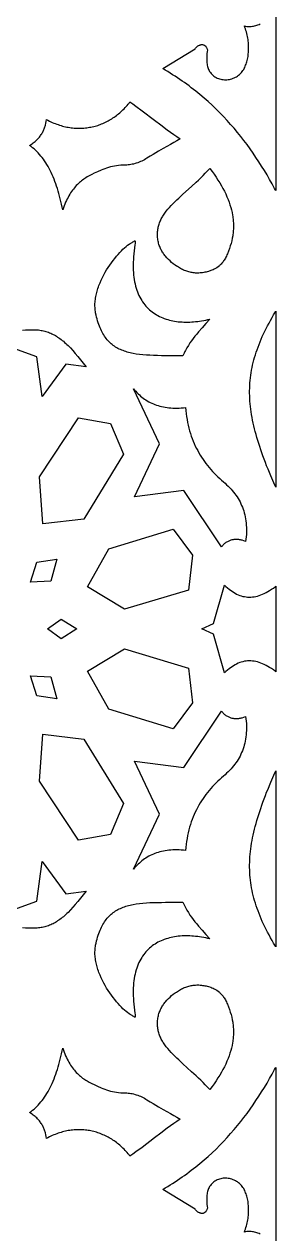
# Model space of a CAD drawing. Extents: x -575 to 575, y -425 to 425.
# Drawn here: x -468 to -435, y -79.3 to 79.3 of the extents above; entities that cross this region are included whole.
import ezdxf

# ---------------------------------------------------------------- set-up
doc = ezdxf.new("R2010")
doc.units = 0
doc.layers.add('LAYER_1', color=18, linetype='CONTINUOUS')

msp = doc.modelspace()

# ---------------------------------------------------------------- linework, layer by layer
at = {"layer": 'LAYER_1'}
for points in [[(-435, 80.87), (-435, 57.49), (-435.15, 57.76), (-435.48, 58.36), (-435.81, 58.95), (-436.15, 59.53), (-436.5, 60.11), (-436.86, 60.69), (-437.22, 61.26), (-437.6, 61.83), (-437.98, 62.39), (-438.37, 62.94), (-438.77, 63.5), (-439.18, 64.04), (-439.6, 64.58), (-440.03, 65.11), (-440.47, 65.64), (-440.92, 66.16), (-441.38, 66.67), (-441.85, 67.18), (-442.34, 67.68), (-442.83, 68.17), (-443.34, 68.66), (-443.86, 69.14), (-444.4, 69.61), (-444.94, 70.07), (-445.5, 70.53), (-445.79, 70.75), (-446.08, 70.97), (-446.37, 71.19), (-446.67, 71.41), (-446.96, 71.63), (-447.27, 71.84), (-447.57, 72.05), (-447.88, 72.26), (-448.2, 72.47), (-448.52, 72.67), (-448.84, 72.88), (-449.16, 73.08), (-449.49, 73.28), (-449.82, 73.47), (-445.59, 76.06), (-445.54, 76.13), (-445.49, 76.19), (-445.43, 76.25), (-445.38, 76.3), (-445.32, 76.35), (-445.26, 76.4), (-445.2, 76.44), (-445.14, 76.48), (-445.08, 76.51), (-445.02, 76.54), (-444.96, 76.56), (-444.9, 76.58), (-444.84, 76.6), (-444.78, 76.61), (-444.72, 76.61), (-444.66, 76.62), (-444.6, 76.61), (-444.54, 76.6), (-444.49, 76.59), (-444.43, 76.57), (-444.38, 76.55), (-444.33, 76.52), (-444.28, 76.48), (-444.24, 76.44), (-444.19, 76.4), (-444.15, 76.35), (-444.11, 76.29), (-444.08, 76.23), (-444.04, 76.16), (-444.02, 76.09), (-443.99, 76.01), (-443.97, 75.93), (-444, 75.68), (-444.02, 75.45), (-444.04, 75.22), (-444.05, 75), (-444.05, 74.8), (-444.05, 74.6), (-444.04, 74.41), (-444.03, 74.24), (-444.01, 74.07), (-443.98, 73.9), (-443.94, 73.75), (-443.9, 73.61), (-443.86, 73.47), (-443.8, 73.34), (-443.75, 73.22), (-443.68, 73.11), (-443.58, 72.96), (-443.47, 72.82), (-443.35, 72.69), (-443.23, 72.58), (-443.1, 72.47), (-442.97, 72.38), (-442.82, 72.3), (-442.68, 72.23), (-442.53, 72.16), (-442.37, 72.11), (-442.22, 72.07), (-442.06, 72.04), (-441.9, 72.02), (-441.73, 72.01), (-441.57, 72.01), (-441.4, 72.01), (-441.24, 72.03), (-441.08, 72.06), (-440.92, 72.1), (-440.76, 72.14), (-440.6, 72.2), (-440.44, 72.26), (-440.29, 72.33), (-440.15, 72.41), (-440.01, 72.5), (-439.87, 72.6), (-439.74, 72.71), (-439.62, 72.82), (-439.5, 72.95), (-439.4, 73.08), (-439.3, 73.22), (-439.21, 73.36), (-439.14, 73.49), (-439.07, 73.63), (-439, 73.77), (-438.95, 73.91), (-438.89, 74.06), (-438.84, 74.22), (-438.79, 74.37), (-438.75, 74.53), (-438.71, 74.7), (-438.67, 74.87), (-438.64, 75.04), (-438.62, 75.21), (-438.6, 75.39), (-438.58, 75.57), (-438.57, 75.75), (-438.56, 75.93), (-438.56, 76.12), (-438.56, 76.31), (-438.56, 76.5), (-438.58, 76.69), (-438.59, 76.89), (-438.61, 77.08), (-438.64, 77.28), (-438.67, 77.47), (-438.71, 77.67), (-438.75, 77.87), (-438.8, 78.07), (-438.85, 78.27), (-438.91, 78.47), (-438.97, 78.67), (-439.04, 78.87), (-439.12, 79.06), (-438.96, 79.03), (-438.81, 79.01), (-438.66, 79), (-438.51, 78.99), (-438.36, 78.99), (-438.21, 79), (-438.06, 79.02), (-437.92, 79.04), (-437.77, 79.07), (-437.62, 79.11), (-437.48, 79.16), (-437.34, 79.21), (-437.2, 79.26), (-437.06, 79.32)], [(-468.2, 39.16), (-467.79, 39.2), (-467.39, 39.23), (-467.01, 39.24), (-466.82, 39.24), (-466.64, 39.24), (-466.46, 39.23), (-466.29, 39.22), (-466.11, 39.2), (-465.94, 39.18), (-465.77, 39.15), (-465.61, 39.12), (-465.44, 39.09), (-465.28, 39.05), (-465.12, 39), (-464.96, 38.95), (-464.81, 38.9), (-464.65, 38.84), (-464.5, 38.78), (-464.35, 38.71), (-464.19, 38.63), (-464.04, 38.55), (-463.89, 38.47), (-463.74, 38.38), (-463.59, 38.28), (-463.44, 38.18), (-463.29, 38.07), (-463.14, 37.96), (-462.99, 37.84), (-462.84, 37.72), (-462.69, 37.58), (-462.54, 37.45), (-462.39, 37.3), (-462.23, 37.15), (-461.92, 36.84), (-461.6, 36.49), (-461.28, 36.12), (-460.94, 35.72), (-460.6, 35.3), (-460.24, 34.84), (-459.87, 34.36), (-462.5, 34.71), (-465.64, 30.48), (-466.3, 35.69), (-474.19, 38.53)], [(-474.19, -38.53), (-466.3, -35.7), (-465.64, -30.48), (-462.5, -34.71), (-459.87, -34.36), (-460.24, -34.84), (-460.6, -35.3), (-460.94, -35.72), (-461.28, -36.12), (-461.6, -36.49), (-461.92, -36.84), (-462.23, -37.16), (-462.39, -37.31), (-462.54, -37.45), (-462.69, -37.59), (-462.84, -37.72), (-462.99, -37.84), (-463.14, -37.96), (-463.29, -38.07), (-463.44, -38.18), (-463.59, -38.28), (-463.74, -38.38), (-463.89, -38.47), (-464.04, -38.56), (-464.19, -38.64), (-464.35, -38.71), (-464.5, -38.78), (-464.65, -38.84), (-464.81, -38.9), (-464.96, -38.96), (-465.12, -39.01), (-465.28, -39.05), (-465.44, -39.09), (-465.61, -39.12), (-465.77, -39.15), (-465.94, -39.18), (-466.11, -39.2), (-466.29, -39.22), (-466.46, -39.23), (-466.64, -39.24), (-466.82, -39.24), (-467.01, -39.24), (-467.39, -39.23), (-467.79, -39.21), (-468.2, -39.16)], [(-437.06, -79.33), (-437.2, -79.26), (-437.34, -79.21), (-437.48, -79.16), (-437.62, -79.11), (-437.77, -79.08), (-437.92, -79.05), (-438.06, -79.02), (-438.21, -79), (-438.36, -78.99), (-438.51, -78.99), (-438.66, -79), (-438.81, -79.01), (-438.96, -79.03), (-439.12, -79.07), (-439.04, -78.87), (-438.97, -78.67), (-438.91, -78.47), (-438.85, -78.27), (-438.8, -78.07), (-438.75, -77.87), (-438.71, -77.67), (-438.67, -77.48), (-438.64, -77.28), (-438.61, -77.08), (-438.59, -76.89), (-438.58, -76.69), (-438.56, -76.5), (-438.56, -76.31), (-438.56, -76.12), (-438.56, -75.94), (-438.57, -75.75), (-438.58, -75.57), (-438.6, -75.39), (-438.62, -75.21), (-438.64, -75.04), (-438.67, -74.87), (-438.71, -74.7), (-438.75, -74.54), (-438.79, -74.38), (-438.84, -74.22), (-438.89, -74.07), (-438.95, -73.92), (-439, -73.77), (-439.07, -73.63), (-439.14, -73.5), (-439.21, -73.37), (-439.3, -73.22), (-439.4, -73.08), (-439.5, -72.95), (-439.62, -72.82), (-439.74, -72.71), (-439.87, -72.6), (-440.01, -72.5), (-440.15, -72.42), (-440.29, -72.33), (-440.44, -72.26), (-440.6, -72.2), (-440.76, -72.14), (-440.92, -72.1), (-441.08, -72.06), (-441.24, -72.03), (-441.4, -72.02), (-441.57, -72.01), (-441.73, -72.01), (-441.9, -72.02), (-442.06, -72.04), (-442.22, -72.07), (-442.37, -72.11), (-442.53, -72.17), (-442.68, -72.23), (-442.82, -72.3), (-442.97, -72.38), (-443.1, -72.48), (-443.23, -72.58), (-443.35, -72.7), (-443.47, -72.82), (-443.58, -72.96), (-443.68, -73.11), (-443.75, -73.22), (-443.8, -73.34), (-443.86, -73.47), (-443.9, -73.61), (-443.94, -73.75), (-443.98, -73.91), (-444.01, -74.07), (-444.03, -74.24), (-444.04, -74.42), (-444.05, -74.6), (-444.05, -74.8), (-444.05, -75.01), (-444.04, -75.22), (-444.02, -75.45), (-444, -75.68), (-443.97, -75.93), (-443.99, -76.01), (-444.02, -76.09), (-444.04, -76.17), (-444.08, -76.23), (-444.11, -76.29), (-444.15, -76.35), (-444.19, -76.4), (-444.24, -76.45), (-444.28, -76.49), (-444.33, -76.52), (-444.38, -76.55), (-444.43, -76.57), (-444.49, -76.59), (-444.54, -76.61), (-444.6, -76.61), (-444.66, -76.62), (-444.72, -76.62), (-444.78, -76.61), (-444.84, -76.6), (-444.9, -76.58), (-444.96, -76.56), (-445.02, -76.54), (-445.08, -76.51), (-445.14, -76.48), (-445.2, -76.44), (-445.26, -76.4), (-445.32, -76.35), (-445.38, -76.3), (-445.43, -76.25), (-445.49, -76.19), (-445.54, -76.13), (-445.59, -76.06), (-449.82, -73.47), (-449.49, -73.28), (-449.16, -73.08), (-448.84, -72.88), (-448.52, -72.68), (-448.2, -72.47), (-447.88, -72.26), (-447.57, -72.05), (-447.27, -71.84), (-446.96, -71.63), (-446.67, -71.41), (-446.37, -71.19), (-446.08, -70.97), (-445.79, -70.75), (-445.5, -70.53), (-444.94, -70.07), (-444.4, -69.61), (-443.86, -69.14), (-443.34, -68.66), (-442.83, -68.18), (-442.34, -67.68), (-441.85, -67.18), (-441.38, -66.68), (-440.92, -66.16), (-440.47, -65.64), (-440.03, -65.11), (-439.6, -64.58), (-439.18, -64.04), (-438.77, -63.5), (-438.37, -62.95), (-437.98, -62.39), (-437.6, -61.83), (-437.22, -61.26), (-436.86, -60.69), (-436.5, -60.12), (-436.15, -59.53), (-435.81, -58.95), (-435.48, -58.36), (-435.15, -57.77), (-435, -57.49), (-435, -80.87)]]:
    msp.add_lwpolyline(points, dxfattribs=at)
for points in [[(-453.72, 68.83), (-453.33, 68.55), (-452.53, 67.95), (-450.89, 66.71), (-450.05, 66.08), (-449.22, 65.45), (-448.8, 65.15), (-448.38, 64.85), (-447.96, 64.56), (-447.55, 64.28), (-447.75, 64.15), (-447.96, 64.02), (-448.37, 63.77), (-448.8, 63.53), (-449.26, 63.27), (-449.78, 62.98), (-450.38, 62.64), (-451.08, 62.23), (-451.47, 61.99), (-451.89, 61.73), (-452.05, 61.63), (-452.22, 61.53), (-452.39, 61.44), (-452.57, 61.35), (-452.74, 61.27), (-452.92, 61.2), (-453.1, 61.13), (-453.28, 61.07), (-453.45, 61.01), (-453.63, 60.96), (-453.81, 60.92), (-453.99, 60.88), (-454.17, 60.86), (-454.35, 60.84), (-454.53, 60.83), (-454.7, 60.82), (-455.01, 60.82), (-455.32, 60.8), (-455.61, 60.78), (-455.89, 60.74), (-456.16, 60.69), (-456.42, 60.64), (-456.68, 60.57), (-456.93, 60.5), (-457.17, 60.42), (-457.41, 60.34), (-457.65, 60.25), (-457.88, 60.15), (-458.35, 59.95), (-458.82, 59.74), (-459.13, 59.59), (-459.44, 59.43), (-459.74, 59.26), (-459.89, 59.17), (-460.04, 59.07), (-460.18, 58.97), (-460.33, 58.86), (-460.47, 58.76), (-460.61, 58.64), (-460.74, 58.52), (-460.88, 58.4), (-461.01, 58.27), (-461.15, 58.13), (-461.28, 57.99), (-461.4, 57.84), (-461.53, 57.68), (-461.65, 57.52), (-461.77, 57.35), (-461.89, 57.17), (-462.01, 56.99), (-462.12, 56.8), (-462.23, 56.59), (-462.34, 56.38), (-462.44, 56.17), (-462.55, 55.94), (-462.65, 55.7), (-462.74, 55.46), (-462.84, 55.2), (-462.93, 54.94), (-463.01, 55.31), (-463.08, 55.68), (-463.17, 56.04), (-463.25, 56.39), (-463.34, 56.74), (-463.43, 57.08), (-463.53, 57.41), (-463.63, 57.74), (-463.74, 58.06), (-463.84, 58.38), (-463.96, 58.68), (-464.07, 58.98), (-464.19, 59.28), (-464.31, 59.56), (-464.44, 59.84), (-464.57, 60.11), (-464.71, 60.38), (-464.85, 60.64), (-464.99, 60.88), (-465.14, 61.13), (-465.3, 61.36), (-465.45, 61.58), (-465.62, 61.8), (-465.78, 62.01), (-465.95, 62.21), (-466.13, 62.41), (-466.31, 62.59), (-466.49, 62.77), (-466.68, 62.93), (-466.88, 63.09), (-467.08, 63.24), (-467.28, 63.39), (-467.15, 63.47), (-467.02, 63.56), (-466.89, 63.64), (-466.78, 63.73), (-466.66, 63.82), (-466.55, 63.92), (-466.44, 64.01), (-466.34, 64.11), (-466.25, 64.2), (-466.15, 64.3), (-466.06, 64.4), (-465.98, 64.5), (-465.9, 64.6), (-465.82, 64.71), (-465.75, 64.81), (-465.68, 64.92), (-465.62, 65.03), (-465.55, 65.14), (-465.5, 65.25), (-465.44, 65.36), (-465.39, 65.47), (-465.34, 65.59), (-465.3, 65.7), (-465.26, 65.82), (-465.22, 65.94), (-465.19, 66.06), (-465.13, 66.3), (-465.08, 66.54), (-465.05, 66.79), (-464.86, 66.69), (-464.67, 66.59), (-464.48, 66.5), (-464.29, 66.42), (-464.1, 66.33), (-463.91, 66.26), (-463.72, 66.18), (-463.53, 66.12), (-463.34, 66.05), (-463.15, 65.99), (-462.96, 65.94), (-462.77, 65.89), (-462.58, 65.85), (-462.39, 65.81), (-462.2, 65.77), (-462.01, 65.74), (-461.82, 65.71), (-461.63, 65.69), (-461.44, 65.67), (-461.25, 65.66), (-461.07, 65.65), (-460.88, 65.65), (-460.69, 65.65), (-460.51, 65.65), (-460.32, 65.66), (-460.14, 65.67), (-459.95, 65.69), (-459.77, 65.71), (-459.59, 65.74), (-459.41, 65.77), (-459.23, 65.8), (-459.05, 65.84), (-458.87, 65.88), (-458.69, 65.93), (-458.52, 65.98), (-458.34, 66.03), (-458.17, 66.09), (-458, 66.16), (-457.83, 66.22), (-457.66, 66.29), (-457.49, 66.37), (-457.32, 66.45), (-457.16, 66.53), (-456.99, 66.61), (-456.83, 66.7), (-456.67, 66.8), (-456.51, 66.9), (-456.35, 67), (-456.2, 67.1), (-456.05, 67.21), (-455.89, 67.32), (-455.74, 67.44), (-455.6, 67.56), (-455.45, 67.68), (-455.31, 67.81), (-455.17, 67.94), (-455.03, 68.07), (-454.89, 68.21), (-454.75, 68.35), (-454.62, 68.5), (-454.49, 68.65), (-454.36, 68.8), (-454.24, 68.95), (-454.11, 69.11)], [(-443.36, 60), (-443.09, 59.61), (-442.83, 59.23), (-442.58, 58.86), (-442.35, 58.49), (-442.13, 58.12), (-441.93, 57.75), (-441.74, 57.39), (-441.57, 57.03), (-441.41, 56.68), (-441.26, 56.33), (-441.13, 55.97), (-441.01, 55.63), (-440.9, 55.28), (-440.81, 54.94), (-440.73, 54.6), (-440.67, 54.25), (-440.64, 54.08), (-440.62, 53.92), (-440.6, 53.75), (-440.58, 53.58), (-440.57, 53.41), (-440.56, 53.24), (-440.55, 53.07), (-440.55, 52.9), (-440.55, 52.74), (-440.56, 52.57), (-440.56, 52.4), (-440.57, 52.23), (-440.59, 52.07), (-440.6, 51.9), (-440.62, 51.73), (-440.65, 51.56), (-440.71, 51.23), (-440.78, 50.89), (-440.86, 50.56), (-440.96, 50.22), (-441.07, 49.88), (-441.19, 49.54), (-441.33, 49.2), (-441.4, 49.04), (-441.47, 48.89), (-441.54, 48.75), (-441.61, 48.61), (-441.69, 48.49), (-441.76, 48.37), (-441.84, 48.25), (-441.92, 48.14), (-442, 48.04), (-442.08, 47.94), (-442.16, 47.85), (-442.24, 47.77), (-442.32, 47.69), (-442.4, 47.62), (-442.56, 47.48), (-442.73, 47.37), (-442.89, 47.26), (-443.06, 47.18), (-443.22, 47.1), (-443.37, 47.04), (-443.53, 46.98), (-443.82, 46.89), (-443.98, 46.84), (-444.14, 46.8), (-444.29, 46.77), (-444.45, 46.74), (-444.61, 46.71), (-444.76, 46.69), (-444.91, 46.68), (-445.07, 46.67), (-445.22, 46.67), (-445.37, 46.67), (-445.52, 46.67), (-445.66, 46.69), (-445.81, 46.7), (-445.96, 46.72), (-446.1, 46.75), (-446.24, 46.78), (-446.39, 46.81), (-446.53, 46.85), (-446.67, 46.9), (-446.81, 46.95), (-446.95, 47), (-447.09, 47.06), (-447.23, 47.12), (-447.36, 47.19), (-447.5, 47.26), (-447.63, 47.34), (-447.77, 47.42), (-447.9, 47.51), (-448.03, 47.59), (-448.17, 47.69), (-448.43, 47.89), (-448.65, 48.07), (-448.86, 48.26), (-449.07, 48.45), (-449.26, 48.65), (-449.45, 48.86), (-449.54, 48.97), (-449.62, 49.08), (-449.7, 49.19), (-449.78, 49.3), (-449.85, 49.41), (-449.93, 49.53), (-449.99, 49.65), (-450.06, 49.77), (-450.12, 49.9), (-450.17, 50.03), (-450.22, 50.16), (-450.27, 50.29), (-450.32, 50.43), (-450.36, 50.57), (-450.39, 50.71), (-450.42, 50.86), (-450.45, 51.01), (-450.47, 51.16), (-450.49, 51.32), (-450.5, 51.48), (-450.5, 51.64), (-450.51, 51.81), (-450.5, 51.96), (-450.49, 52.11), (-450.48, 52.25), (-450.46, 52.4), (-450.43, 52.54), (-450.41, 52.68), (-450.37, 52.82), (-450.33, 52.96), (-450.29, 53.09), (-450.24, 53.23), (-450.19, 53.36), (-450.13, 53.5), (-450.07, 53.63), (-450.01, 53.76), (-449.94, 53.89), (-449.86, 54.02), (-449.79, 54.14), (-449.71, 54.27), (-449.53, 54.52), (-449.35, 54.77), (-449.15, 55.02), (-448.94, 55.26), (-448.72, 55.51), (-448.48, 55.76), (-448.24, 56), (-447.99, 56.25), (-447.73, 56.49), (-447.19, 56.99), (-446.04, 58.03), (-445.44, 58.58), (-445.14, 58.86), (-444.84, 59.15), (-444.54, 59.45), (-444.24, 59.75), (-443.94, 60.07), (-443.65, 60.39)], [(-453.47, 50.88), (-453.46, 50.87), (-453.45, 50.86), (-453.44, 50.85), (-453.43, 50.8), (-453.43, 50.74), (-453.43, 50.64), (-453.44, 50.52), (-453.46, 50.37), (-453.51, 49.97), (-453.57, 49.57), (-453.61, 49.19), (-453.65, 48.81), (-453.67, 48.44), (-453.69, 48.08), (-453.69, 47.73), (-453.69, 47.39), (-453.68, 47.05), (-453.66, 46.73), (-453.64, 46.41), (-453.6, 46.11), (-453.56, 45.81), (-453.5, 45.52), (-453.44, 45.24), (-453.38, 44.96), (-453.3, 44.7), (-453.22, 44.44), (-453.13, 44.2), (-453.03, 43.96), (-452.93, 43.73), (-452.82, 43.5), (-452.7, 43.29), (-452.58, 43.08), (-452.45, 42.88), (-452.31, 42.69), (-452.17, 42.51), (-452.02, 42.33), (-451.87, 42.16), (-451.71, 42), (-451.54, 41.85), (-451.37, 41.7), (-451.19, 41.56), (-451.01, 41.43), (-450.82, 41.31), (-450.63, 41.19), (-450.44, 41.08), (-450.24, 40.98), (-450.03, 40.88), (-449.82, 40.79), (-449.61, 40.71), (-449.39, 40.64), (-449.17, 40.57), (-448.95, 40.5), (-448.72, 40.45), (-448.49, 40.4), (-448.26, 40.36), (-448.02, 40.32), (-447.78, 40.29), (-447.53, 40.27), (-447.29, 40.25), (-447.04, 40.24), (-446.79, 40.24), (-446.54, 40.24), (-446.28, 40.24), (-446.02, 40.26), (-445.77, 40.28), (-445.51, 40.3), (-445.24, 40.33), (-444.98, 40.37), (-444.72, 40.41), (-444.45, 40.45), (-444.18, 40.51), (-443.92, 40.56), (-443.65, 40.63), (-444.15, 40.06), (-444.64, 39.5), (-445.13, 38.95), (-445.37, 38.67), (-445.6, 38.38), (-445.82, 38.09), (-446.04, 37.8), (-446.25, 37.5), (-446.46, 37.18), (-446.65, 36.86), (-446.75, 36.7), (-446.84, 36.53), (-446.93, 36.36), (-447.02, 36.18), (-447.1, 36), (-447.18, 35.82), (-449.46, 35.83), (-449.99, 35.83), (-450.51, 35.84), (-451.01, 35.86), (-451.49, 35.88), (-451.96, 35.91), (-452.42, 35.94), (-452.86, 35.99), (-453.29, 36.05), (-453.7, 36.12), (-453.9, 36.16), (-454.1, 36.21), (-454.29, 36.25), (-454.48, 36.31), (-454.66, 36.36), (-454.84, 36.42), (-455.02, 36.49), (-455.19, 36.55), (-455.36, 36.63), (-455.53, 36.7), (-455.69, 36.79), (-455.85, 36.88), (-456, 36.97), (-456.15, 37.07), (-456.3, 37.17), (-456.44, 37.28), (-456.58, 37.4), (-456.71, 37.52), (-456.84, 37.65), (-456.97, 37.78), (-457.1, 37.92), (-457.22, 38.07), (-457.33, 38.22), (-457.44, 38.38), (-457.55, 38.55), (-457.66, 38.72), (-457.76, 38.91), (-457.85, 39.1), (-457.95, 39.29), (-458.03, 39.5), (-458.12, 39.71), (-458.2, 39.93), (-458.28, 40.16), (-458.35, 40.4), (-458.42, 40.65), (-458.49, 40.9), (-458.55, 41.16), (-458.61, 41.44), (-458.64, 41.61), (-458.66, 41.78), (-458.68, 41.96), (-458.69, 42.14), (-458.7, 42.31), (-458.7, 42.49), (-458.7, 42.67), (-458.69, 42.85), (-458.67, 43.03), (-458.65, 43.21), (-458.62, 43.39), (-458.59, 43.57), (-458.56, 43.75), (-458.52, 43.94), (-458.47, 44.12), (-458.42, 44.3), (-458.37, 44.48), (-458.31, 44.66), (-458.25, 44.84), (-458.19, 45.02), (-458.12, 45.2), (-458.04, 45.38), (-457.89, 45.73), (-457.73, 46.08), (-457.55, 46.42), (-457.36, 46.76), (-457.17, 47.09), (-456.97, 47.41), (-456.76, 47.72), (-456.55, 48.02), (-456.33, 48.31), (-456.11, 48.59), (-455.89, 48.86), (-455.68, 49.11), (-455.46, 49.35), (-455.24, 49.58), (-455.03, 49.78), (-454.82, 49.97), (-454.62, 50.15), (-454.43, 50.3), (-454.24, 50.44), (-454.07, 50.55), (-453.9, 50.64), (-453.82, 50.69), (-453.74, 50.74), (-453.62, 50.82), (-453.57, 50.85), (-453.52, 50.87), (-453.49, 50.88)], [(-435, 18.6), (-435.25, 19.16), (-435.65, 20.08), (-435.84, 20.53), (-436.02, 20.97), (-436.2, 21.41), (-436.36, 21.84), (-436.53, 22.27), (-436.68, 22.69), (-436.83, 23.1), (-436.98, 23.51), (-437.11, 23.92), (-437.24, 24.32), (-437.37, 24.72), (-437.48, 25.11), (-437.59, 25.49), (-437.7, 25.88), (-437.79, 26.26), (-437.88, 26.63), (-437.97, 27), (-438.04, 27.37), (-438.11, 27.74), (-438.18, 28.1), (-438.23, 28.46), (-438.28, 28.81), (-438.32, 29.17), (-438.36, 29.52), (-438.39, 29.87), (-438.41, 30.21), (-438.42, 30.56), (-438.43, 30.9), (-438.43, 31.24), (-438.42, 31.58), (-438.41, 31.92), (-438.39, 32.26), (-438.36, 32.6), (-438.32, 32.93), (-438.28, 33.27), (-438.23, 33.6), (-438.17, 33.94), (-438.11, 34.27), (-438.04, 34.61), (-437.96, 34.94), (-437.87, 35.28), (-437.78, 35.61), (-437.68, 35.95), (-437.57, 36.29), (-437.46, 36.62), (-437.33, 36.96), (-437.2, 37.3), (-437.07, 37.65), (-436.92, 37.99), (-436.77, 38.34), (-436.61, 38.69), (-436.44, 39.04), (-436.27, 39.39), (-436.08, 39.74), (-435.89, 40.1), (-435.7, 40.46), (-435.49, 40.83), (-435.28, 41.19), (-435.06, 41.57), (-435, 41.66)], [(-453.5, 31.32), (-453.35, 31.16), (-453.2, 30.99), (-453.04, 30.84), (-452.88, 30.69), (-452.72, 30.54), (-452.55, 30.41), (-452.38, 30.27), (-452.2, 30.15), (-452.02, 30.03), (-451.84, 29.91), (-451.65, 29.8), (-451.45, 29.7), (-451.25, 29.6), (-451.05, 29.51), (-450.84, 29.43), (-450.63, 29.35), (-450.41, 29.28), (-450.19, 29.22), (-449.96, 29.16), (-449.73, 29.12), (-449.49, 29.07), (-449.25, 29.04), (-449, 29.01), (-448.75, 28.99), (-448.49, 28.97), (-448.22, 28.96), (-447.95, 28.96), (-447.68, 28.97), (-447.4, 28.99), (-447.11, 29.01), (-446.82, 29.04), (-446.79, 28.63), (-446.74, 28.23), (-446.69, 27.84), (-446.63, 27.45), (-446.56, 27.08), (-446.48, 26.71), (-446.39, 26.34), (-446.29, 25.99), (-446.19, 25.64), (-446.08, 25.3), (-445.95, 24.96), (-445.83, 24.63), (-445.69, 24.31), (-445.55, 23.99), (-445.4, 23.68), (-445.24, 23.38), (-445.07, 23.08), (-444.9, 22.79), (-444.72, 22.51), (-444.54, 22.23), (-444.35, 21.95), (-444.15, 21.69), (-443.95, 21.42), (-443.73, 21.16), (-443.52, 20.91), (-443.3, 20.66), (-443.07, 20.42), (-442.83, 20.18), (-442.59, 19.95), (-442.35, 19.72), (-442.1, 19.5), (-441.85, 19.28), (-441.64, 19.1), (-441.44, 18.91), (-441.24, 18.73), (-441.05, 18.54), (-440.87, 18.34), (-440.7, 18.14), (-440.53, 17.94), (-440.38, 17.74), (-440.22, 17.53), (-440.08, 17.32), (-439.94, 17.1), (-439.82, 16.88), (-439.69, 16.66), (-439.58, 16.43), (-439.48, 16.19), (-439.38, 15.96), (-439.29, 15.71), (-439.21, 15.47), (-439.13, 15.21), (-439.07, 14.96), (-439.01, 14.7), (-438.96, 14.43), (-438.92, 14.16), (-438.89, 13.88), (-438.87, 13.6), (-438.85, 13.31), (-438.84, 13.02), (-438.85, 12.72), (-438.86, 12.41), (-438.88, 12.1), (-438.91, 11.78), (-438.95, 11.46), (-439.18, 11.55), (-439.41, 11.63), (-439.52, 11.66), (-439.63, 11.68), (-439.74, 11.7), (-439.85, 11.72), (-439.96, 11.73), (-440.07, 11.74), (-440.18, 11.74), (-440.28, 11.74), (-440.38, 11.74), (-440.49, 11.73), (-440.59, 11.71), (-440.69, 11.69), (-440.78, 11.67), (-440.88, 11.64), (-440.98, 11.61), (-441.07, 11.57), (-441.17, 11.53), (-441.26, 11.48), (-441.35, 11.43), (-441.44, 11.38), (-441.53, 11.32), (-441.62, 11.26), (-441.71, 11.19), (-441.79, 11.11), (-441.88, 11.04), (-441.96, 10.96), (-442.04, 10.87), (-442.12, 10.78), (-447.06, 18.14), (-453.53, 17.32), (-450.23, 24.27), (-453.64, 31.49)], [(-456.66, 26.94), (-454.96, 22.9), (-460.18, 14.42), (-465.54, 13.78), (-465.99, 19.93), (-460.86, 27.7)], [(-445.9, 9.69), (-446.44, 5.11), (-454.84, 2.58), (-459.67, 5.53), (-456.9, 10.5), (-448.46, 13.07)], [(-464.47, 6.29), (-467.16, 6.15), (-466.3, 8.76), (-463.7, 9.17)], [(-441.53, 5.57), (-441.33, 5.4), (-441.13, 5.23), (-440.93, 5.08), (-440.73, 4.94), (-440.53, 4.81), (-440.33, 4.69), (-440.13, 4.58), (-439.93, 4.49), (-439.73, 4.41), (-439.52, 4.34), (-439.32, 4.28), (-439.11, 4.24), (-438.9, 4.21), (-438.69, 4.19), (-438.48, 4.18), (-438.27, 4.18), (-438.06, 4.2), (-437.84, 4.23), (-437.63, 4.27), (-437.41, 4.32), (-437.19, 4.39), (-436.96, 4.47), (-436.74, 4.56), (-436.51, 4.66), (-436.28, 4.77), (-436.04, 4.9), (-435.81, 5.04), (-435.57, 5.2), (-435.32, 5.36), (-435.08, 5.54), (-435, 5.6), (-435, -5.6), (-435.08, -5.54), (-435.32, -5.36), (-435.57, -5.2), (-435.81, -5.04), (-436.04, -4.9), (-436.28, -4.78), (-436.51, -4.66), (-436.74, -4.56), (-436.96, -4.47), (-437.19, -4.39), (-437.41, -4.32), (-437.63, -4.27), (-437.84, -4.23), (-438.06, -4.2), (-438.27, -4.18), (-438.48, -4.18), (-438.69, -4.19), (-438.9, -4.21), (-439.11, -4.24), (-439.32, -4.29), (-439.52, -4.34), (-439.73, -4.41), (-439.93, -4.49), (-440.13, -4.59), (-440.33, -4.69), (-440.53, -4.81), (-440.73, -4.94), (-440.93, -5.08), (-441.13, -5.23), (-441.33, -5.4), (-441.53, -5.58), (-441.73, -5.76), (-443.17, -0.7), (-444.69, 0), (-443.17, 0.7), (-441.73, 5.76)], [(-461.09, 0), (-463.12, -1.27), (-464.91, 0), (-463.12, 1.27)], [(-446.44, -5.12), (-445.9, -9.69), (-448.46, -13.07), (-456.9, -10.5), (-459.67, -5.54), (-454.84, -2.58)], [(-464.47, -6.29), (-463.7, -9.17), (-466.3, -8.76), (-467.16, -6.15)], [(-442.04, -10.87), (-441.96, -10.96), (-441.88, -11.04), (-441.79, -11.12), (-441.71, -11.19), (-441.62, -11.26), (-441.53, -11.32), (-441.44, -11.38), (-441.35, -11.44), (-441.26, -11.49), (-441.17, -11.53), (-441.07, -11.57), (-440.98, -11.61), (-440.88, -11.64), (-440.78, -11.67), (-440.69, -11.69), (-440.59, -11.71), (-440.49, -11.73), (-440.38, -11.74), (-440.28, -11.74), (-440.18, -11.75), (-440.07, -11.74), (-439.96, -11.73), (-439.85, -11.72), (-439.74, -11.71), (-439.63, -11.68), (-439.52, -11.66), (-439.41, -11.63), (-439.18, -11.55), (-438.95, -11.46), (-438.91, -11.79), (-438.88, -12.1), (-438.86, -12.41), (-438.85, -12.72), (-438.84, -13.02), (-438.85, -13.31), (-438.87, -13.6), (-438.89, -13.88), (-438.92, -14.16), (-438.96, -14.43), (-439.01, -14.7), (-439.07, -14.96), (-439.13, -15.22), (-439.21, -15.47), (-439.29, -15.72), (-439.38, -15.96), (-439.48, -16.2), (-439.58, -16.43), (-439.69, -16.66), (-439.82, -16.88), (-439.94, -17.1), (-440.08, -17.32), (-440.22, -17.53), (-440.38, -17.74), (-440.53, -17.94), (-440.7, -18.15), (-440.87, -18.34), (-441.05, -18.54), (-441.24, -18.73), (-441.44, -18.91), (-441.64, -19.1), (-441.85, -19.28), (-442.1, -19.5), (-442.35, -19.72), (-442.59, -19.95), (-442.83, -20.19), (-443.07, -20.42), (-443.3, -20.67), (-443.52, -20.91), (-443.73, -21.17), (-443.95, -21.42), (-444.15, -21.69), (-444.35, -21.96), (-444.54, -22.23), (-444.72, -22.51), (-444.9, -22.79), (-445.07, -23.09), (-445.24, -23.38), (-445.4, -23.69), (-445.55, -24), (-445.69, -24.31), (-445.83, -24.63), (-445.95, -24.96), (-446.08, -25.3), (-446.19, -25.64), (-446.29, -25.99), (-446.39, -26.35), (-446.48, -26.71), (-446.56, -27.08), (-446.63, -27.46), (-446.69, -27.84), (-446.74, -28.23), (-446.79, -28.64), (-446.82, -29.04), (-447.11, -29.01), (-447.4, -28.99), (-447.68, -28.97), (-447.95, -28.97), (-448.22, -28.97), (-448.49, -28.97), (-448.75, -28.99), (-449, -29.01), (-449.25, -29.04), (-449.49, -29.07), (-449.73, -29.12), (-449.96, -29.17), (-450.19, -29.22), (-450.41, -29.29), (-450.63, -29.36), (-450.84, -29.43), (-451.05, -29.52), (-451.25, -29.61), (-451.45, -29.7), (-451.65, -29.8), (-451.84, -29.91), (-452.02, -30.03), (-452.2, -30.15), (-452.38, -30.28), (-452.55, -30.41), (-452.72, -30.55), (-452.88, -30.69), (-453.04, -30.84), (-453.2, -31), (-453.35, -31.16), (-453.5, -31.32), (-453.64, -31.5), (-450.23, -24.27), (-453.53, -17.32), (-447.06, -18.14), (-442.12, -10.78)], [(-460.18, -14.43), (-454.96, -22.9), (-456.66, -26.95), (-460.86, -27.7), (-465.99, -19.93), (-465.54, -13.78)], [(-435, -41.66), (-435.06, -41.57), (-435.28, -41.2), (-435.49, -40.83), (-435.7, -40.47), (-435.89, -40.1), (-436.08, -39.75), (-436.27, -39.39), (-436.44, -39.04), (-436.61, -38.69), (-436.77, -38.34), (-436.92, -37.99), (-437.07, -37.65), (-437.2, -37.31), (-437.33, -36.97), (-437.46, -36.63), (-437.57, -36.29), (-437.68, -35.95), (-437.78, -35.61), (-437.87, -35.28), (-437.96, -34.94), (-438.04, -34.61), (-438.11, -34.27), (-438.17, -33.94), (-438.23, -33.6), (-438.28, -33.27), (-438.32, -32.93), (-438.36, -32.6), (-438.39, -32.26), (-438.41, -31.92), (-438.42, -31.59), (-438.43, -31.25), (-438.43, -30.9), (-438.42, -30.56), (-438.41, -30.22), (-438.39, -29.87), (-438.36, -29.52), (-438.32, -29.17), (-438.28, -28.82), (-438.23, -28.46), (-438.18, -28.1), (-438.11, -27.74), (-438.04, -27.37), (-437.97, -27.01), (-437.88, -26.63), (-437.79, -26.26), (-437.7, -25.88), (-437.59, -25.5), (-437.48, -25.11), (-437.37, -24.72), (-437.24, -24.32), (-437.11, -23.92), (-436.98, -23.52), (-436.83, -23.11), (-436.68, -22.69), (-436.53, -22.27), (-436.36, -21.84), (-436.2, -21.41), (-436.02, -20.98), (-435.84, -20.53), (-435.65, -20.08), (-435.25, -19.17), (-435, -18.61)], [(-447.1, -36.01), (-447.02, -36.18), (-446.93, -36.36), (-446.84, -36.53), (-446.75, -36.7), (-446.65, -36.86), (-446.46, -37.19), (-446.25, -37.5), (-446.04, -37.8), (-445.82, -38.09), (-445.6, -38.38), (-445.37, -38.67), (-445.13, -38.95), (-444.64, -39.5), (-444.15, -40.06), (-443.65, -40.63), (-443.92, -40.57), (-444.18, -40.51), (-444.45, -40.46), (-444.72, -40.41), (-444.98, -40.37), (-445.24, -40.33), (-445.51, -40.3), (-445.77, -40.28), (-446.02, -40.26), (-446.28, -40.25), (-446.54, -40.24), (-446.79, -40.24), (-447.04, -40.24), (-447.29, -40.25), (-447.53, -40.27), (-447.78, -40.29), (-448.02, -40.32), (-448.26, -40.36), (-448.49, -40.4), (-448.72, -40.45), (-448.95, -40.51), (-449.17, -40.57), (-449.39, -40.64), (-449.61, -40.71), (-449.82, -40.79), (-450.03, -40.88), (-450.24, -40.98), (-450.44, -41.08), (-450.63, -41.19), (-450.82, -41.31), (-451.01, -41.43), (-451.19, -41.56), (-451.37, -41.7), (-451.54, -41.85), (-451.71, -42), (-451.87, -42.16), (-452.02, -42.33), (-452.17, -42.51), (-452.31, -42.69), (-452.45, -42.88), (-452.58, -43.08), (-452.7, -43.29), (-452.82, -43.5), (-452.93, -43.73), (-453.03, -43.96), (-453.13, -44.2), (-453.22, -44.45), (-453.3, -44.7), (-453.38, -44.97), (-453.44, -45.24), (-453.5, -45.52), (-453.56, -45.81), (-453.6, -46.11), (-453.64, -46.41), (-453.66, -46.73), (-453.68, -47.05), (-453.69, -47.39), (-453.69, -47.73), (-453.69, -48.08), (-453.67, -48.44), (-453.65, -48.81), (-453.61, -49.19), (-453.57, -49.58), (-453.51, -49.97), (-453.46, -50.37), (-453.44, -50.53), (-453.43, -50.65), (-453.43, -50.74), (-453.43, -50.81), (-453.44, -50.85), (-453.45, -50.87), (-453.46, -50.88), (-453.47, -50.88), (-453.49, -50.88), (-453.52, -50.87), (-453.57, -50.85), (-453.62, -50.82), (-453.74, -50.74), (-453.82, -50.69), (-453.9, -50.65), (-454.07, -50.55), (-454.24, -50.44), (-454.43, -50.3), (-454.62, -50.15), (-454.82, -49.98), (-455.03, -49.79), (-455.24, -49.58), (-455.46, -49.35), (-455.68, -49.11), (-455.89, -48.86), (-456.11, -48.59), (-456.33, -48.31), (-456.55, -48.02), (-456.76, -47.72), (-456.97, -47.41), (-457.17, -47.09), (-457.36, -46.76), (-457.55, -46.42), (-457.73, -46.08), (-457.89, -45.73), (-458.04, -45.38), (-458.12, -45.2), (-458.19, -45.02), (-458.25, -44.84), (-458.31, -44.66), (-458.37, -44.48), (-458.42, -44.3), (-458.47, -44.12), (-458.52, -43.94), (-458.56, -43.76), (-458.59, -43.58), (-458.62, -43.39), (-458.65, -43.21), (-458.67, -43.03), (-458.69, -42.85), (-458.7, -42.67), (-458.7, -42.49), (-458.7, -42.31), (-458.69, -42.14), (-458.68, -41.96), (-458.66, -41.79), (-458.64, -41.61), (-458.61, -41.44), (-458.55, -41.17), (-458.49, -40.9), (-458.42, -40.65), (-458.35, -40.4), (-458.28, -40.16), (-458.2, -39.93), (-458.12, -39.71), (-458.03, -39.5), (-457.95, -39.3), (-457.85, -39.1), (-457.76, -38.91), (-457.66, -38.73), (-457.55, -38.55), (-457.44, -38.38), (-457.33, -38.22), (-457.22, -38.07), (-457.1, -37.92), (-456.97, -37.78), (-456.84, -37.65), (-456.71, -37.52), (-456.58, -37.4), (-456.44, -37.28), (-456.3, -37.17), (-456.15, -37.07), (-456, -36.97), (-455.85, -36.88), (-455.69, -36.79), (-455.53, -36.71), (-455.36, -36.63), (-455.19, -36.56), (-455.02, -36.49), (-454.84, -36.42), (-454.66, -36.36), (-454.48, -36.31), (-454.29, -36.26), (-454.1, -36.21), (-453.9, -36.16), (-453.7, -36.12), (-453.29, -36.05), (-452.86, -35.99), (-452.42, -35.95), (-451.96, -35.91), (-451.49, -35.88), (-451.01, -35.86), (-450.51, -35.85), (-449.99, -35.84), (-449.46, -35.83), (-447.18, -35.82)], [(-445.07, -46.67), (-444.91, -46.68), (-444.76, -46.7), (-444.61, -46.72), (-444.45, -46.74), (-444.29, -46.77), (-444.14, -46.8), (-443.98, -46.84), (-443.82, -46.89), (-443.53, -46.98), (-443.37, -47.04), (-443.22, -47.1), (-443.06, -47.18), (-442.89, -47.27), (-442.73, -47.37), (-442.56, -47.48), (-442.4, -47.62), (-442.32, -47.69), (-442.24, -47.77), (-442.16, -47.86), (-442.08, -47.95), (-442, -48.04), (-441.92, -48.14), (-441.84, -48.25), (-441.76, -48.37), (-441.69, -48.49), (-441.61, -48.62), (-441.54, -48.75), (-441.47, -48.89), (-441.4, -49.04), (-441.33, -49.2), (-441.19, -49.54), (-441.07, -49.88), (-440.96, -50.22), (-440.86, -50.56), (-440.78, -50.89), (-440.71, -51.23), (-440.65, -51.56), (-440.62, -51.73), (-440.6, -51.9), (-440.59, -52.07), (-440.57, -52.24), (-440.56, -52.4), (-440.56, -52.57), (-440.55, -52.74), (-440.55, -52.91), (-440.55, -53.07), (-440.56, -53.24), (-440.57, -53.41), (-440.58, -53.58), (-440.6, -53.75), (-440.62, -53.92), (-440.64, -54.09), (-440.67, -54.26), (-440.73, -54.6), (-440.81, -54.94), (-440.9, -55.28), (-441.01, -55.63), (-441.13, -55.98), (-441.26, -56.33), (-441.41, -56.68), (-441.57, -57.04), (-441.74, -57.39), (-441.93, -57.76), (-442.13, -58.12), (-442.35, -58.49), (-442.58, -58.86), (-442.83, -59.24), (-443.09, -59.62), (-443.36, -60), (-443.65, -60.39), (-443.94, -60.07), (-444.24, -59.76), (-444.54, -59.45), (-444.84, -59.16), (-445.14, -58.87), (-445.44, -58.58), (-446.04, -58.04), (-447.19, -57), (-447.73, -56.5), (-447.99, -56.25), (-448.24, -56), (-448.48, -55.76), (-448.72, -55.51), (-448.94, -55.27), (-449.15, -55.02), (-449.35, -54.77), (-449.53, -54.52), (-449.71, -54.27), (-449.79, -54.15), (-449.86, -54.02), (-449.94, -53.89), (-450.01, -53.76), (-450.07, -53.63), (-450.13, -53.5), (-450.19, -53.37), (-450.24, -53.23), (-450.29, -53.1), (-450.33, -52.96), (-450.37, -52.82), (-450.41, -52.68), (-450.43, -52.54), (-450.46, -52.4), (-450.48, -52.26), (-450.49, -52.11), (-450.5, -51.96), (-450.51, -51.81), (-450.5, -51.65), (-450.5, -51.48), (-450.49, -51.32), (-450.47, -51.16), (-450.45, -51.01), (-450.42, -50.86), (-450.39, -50.71), (-450.36, -50.57), (-450.32, -50.43), (-450.27, -50.3), (-450.22, -50.16), (-450.17, -50.03), (-450.12, -49.9), (-450.06, -49.78), (-449.99, -49.65), (-449.93, -49.53), (-449.85, -49.42), (-449.78, -49.3), (-449.7, -49.19), (-449.62, -49.08), (-449.54, -48.97), (-449.45, -48.86), (-449.26, -48.66), (-449.07, -48.45), (-448.86, -48.26), (-448.65, -48.07), (-448.43, -47.89), (-448.17, -47.69), (-448.03, -47.6), (-447.9, -47.51), (-447.77, -47.42), (-447.63, -47.34), (-447.5, -47.27), (-447.36, -47.19), (-447.23, -47.13), (-447.09, -47.06), (-446.95, -47), (-446.81, -46.95), (-446.67, -46.9), (-446.53, -46.86), (-446.39, -46.82), (-446.24, -46.78), (-446.1, -46.75), (-445.96, -46.72), (-445.81, -46.7), (-445.66, -46.69), (-445.52, -46.68), (-445.37, -46.67), (-445.22, -46.67)], [(-462.84, -55.2), (-462.74, -55.46), (-462.65, -55.71), (-462.55, -55.94), (-462.44, -56.17), (-462.34, -56.39), (-462.23, -56.6), (-462.12, -56.8), (-462.01, -56.99), (-461.89, -57.18), (-461.77, -57.35), (-461.65, -57.52), (-461.53, -57.69), (-461.4, -57.84), (-461.28, -57.99), (-461.15, -58.13), (-461.01, -58.27), (-460.88, -58.4), (-460.74, -58.52), (-460.61, -58.64), (-460.47, -58.76), (-460.33, -58.87), (-460.18, -58.97), (-460.04, -59.07), (-459.89, -59.17), (-459.74, -59.26), (-459.44, -59.43), (-459.13, -59.59), (-458.82, -59.74), (-458.35, -59.95), (-457.88, -60.16), (-457.65, -60.25), (-457.41, -60.34), (-457.17, -60.43), (-456.93, -60.5), (-456.68, -60.58), (-456.42, -60.64), (-456.16, -60.7), (-455.89, -60.74), (-455.61, -60.78), (-455.32, -60.81), (-455.01, -60.82), (-454.7, -60.83), (-454.53, -60.83), (-454.35, -60.84), (-454.17, -60.86), (-453.99, -60.89), (-453.81, -60.92), (-453.63, -60.96), (-453.45, -61.01), (-453.28, -61.07), (-453.1, -61.13), (-452.92, -61.2), (-452.74, -61.27), (-452.57, -61.35), (-452.39, -61.44), (-452.22, -61.53), (-452.05, -61.63), (-451.89, -61.73), (-451.47, -61.99), (-451.08, -62.23), (-450.38, -62.64), (-449.78, -62.99), (-449.26, -63.28), (-448.8, -63.53), (-448.37, -63.77), (-447.96, -64.02), (-447.75, -64.15), (-447.55, -64.28), (-447.96, -64.56), (-448.38, -64.85), (-448.8, -65.15), (-449.22, -65.46), (-450.05, -66.08), (-450.89, -66.71), (-452.53, -67.96), (-453.33, -68.55), (-453.72, -68.84), (-454.11, -69.11), (-454.24, -68.95), (-454.36, -68.8), (-454.49, -68.65), (-454.62, -68.5), (-454.75, -68.36), (-454.89, -68.21), (-455.03, -68.08), (-455.17, -67.94), (-455.31, -67.81), (-455.45, -67.69), (-455.6, -67.56), (-455.74, -67.44), (-455.89, -67.33), (-456.05, -67.21), (-456.2, -67.1), (-456.35, -67), (-456.51, -66.9), (-456.67, -66.8), (-456.83, -66.71), (-456.99, -66.62), (-457.16, -66.53), (-457.32, -66.45), (-457.49, -66.37), (-457.66, -66.3), (-457.83, -66.22), (-458, -66.16), (-458.17, -66.1), (-458.34, -66.04), (-458.52, -65.98), (-458.69, -65.93), (-458.87, -65.89), (-459.05, -65.84), (-459.23, -65.8), (-459.41, -65.77), (-459.59, -65.74), (-459.77, -65.71), (-459.95, -65.69), (-460.14, -65.68), (-460.32, -65.66), (-460.51, -65.65), (-460.69, -65.65), (-460.88, -65.65), (-461.07, -65.65), (-461.25, -65.66), (-461.44, -65.68), (-461.63, -65.69), (-461.82, -65.71), (-462.01, -65.74), (-462.2, -65.77), (-462.39, -65.81), (-462.58, -65.85), (-462.77, -65.89), (-462.96, -65.94), (-463.15, -66), (-463.34, -66.05), (-463.53, -66.12), (-463.72, -66.19), (-463.91, -66.26), (-464.1, -66.34), (-464.29, -66.42), (-464.48, -66.5), (-464.67, -66.6), (-464.86, -66.69), (-465.05, -66.8), (-465.08, -66.55), (-465.13, -66.3), (-465.19, -66.06), (-465.22, -65.94), (-465.26, -65.82), (-465.3, -65.71), (-465.34, -65.59), (-465.39, -65.48), (-465.44, -65.36), (-465.5, -65.25), (-465.55, -65.14), (-465.62, -65.03), (-465.68, -64.92), (-465.75, -64.82), (-465.82, -64.71), (-465.9, -64.61), (-465.98, -64.5), (-466.06, -64.4), (-466.15, -64.3), (-466.25, -64.2), (-466.34, -64.11), (-466.44, -64.01), (-466.55, -63.92), (-466.66, -63.83), (-466.78, -63.73), (-466.89, -63.65), (-467.02, -63.56), (-467.15, -63.47), (-467.28, -63.39), (-467.08, -63.25), (-466.88, -63.1), (-466.68, -62.94), (-466.49, -62.77), (-466.31, -62.59), (-466.13, -62.41), (-465.95, -62.21), (-465.78, -62.01), (-465.62, -61.8), (-465.45, -61.59), (-465.3, -61.36), (-465.14, -61.13), (-464.99, -60.89), (-464.85, -60.64), (-464.71, -60.38), (-464.57, -60.12), (-464.44, -59.85), (-464.31, -59.57), (-464.19, -59.28), (-464.07, -58.99), (-463.96, -58.69), (-463.84, -58.38), (-463.74, -58.06), (-463.63, -57.74), (-463.53, -57.42), (-463.43, -57.08), (-463.34, -56.74), (-463.25, -56.39), (-463.17, -56.04), (-463.08, -55.68), (-463.01, -55.31), (-462.93, -54.94)]]:
    msp.add_lwpolyline(points, close=True, dxfattribs=at)

doc.saveas('drawing.dxf')
